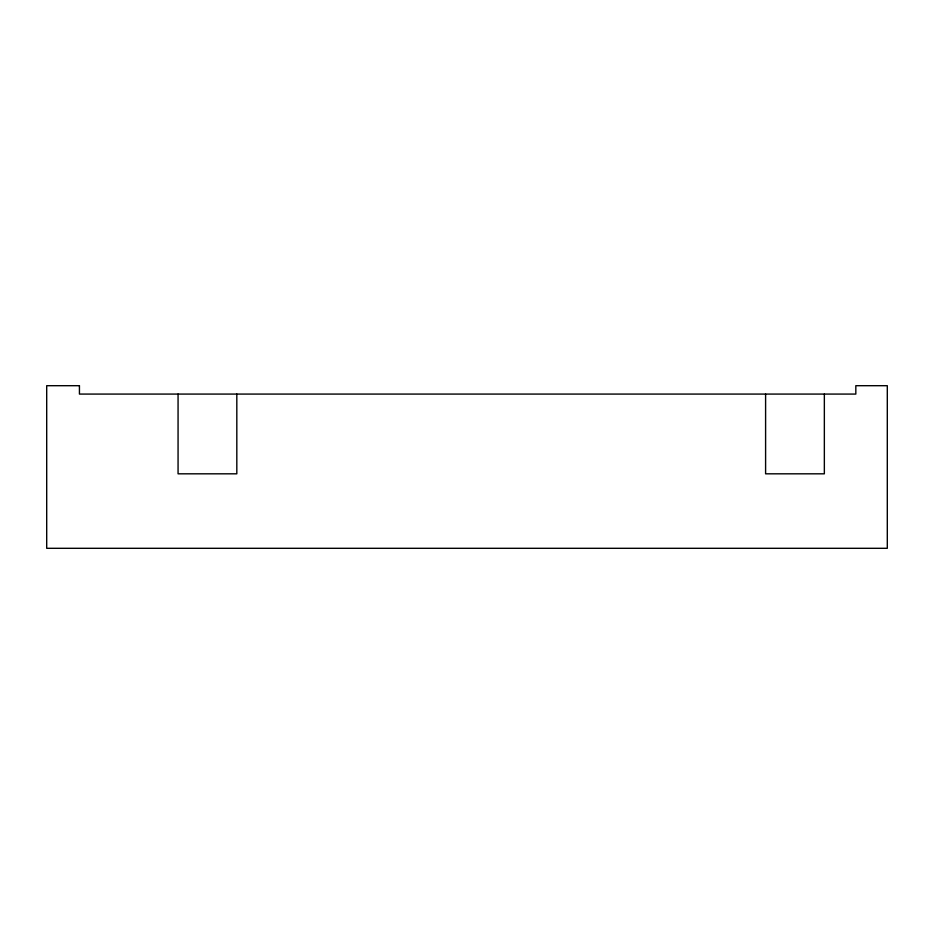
<?xml version="1.0" encoding="UTF-8"?>
<svg xmlns="http://www.w3.org/2000/svg" width="934" height="934" viewBox="0 0 934 934"><rect width="100%" height="100%" fill="white"/><g stroke="black" fill="none" stroke-linecap="round" stroke-linejoin="round"><path stroke-width="1.4" d="M824.348 394.078L824.348 473.818L765.6 473.818L765.6 394.078M236.816 394.078L236.816 473.818L178.067 473.818L178.067 394.078M79.437 385.695L46.7 385.695L46.7 548.305L887.3 548.305L887.3 385.695L855.824 385.695L855.824 394.078L79.437 394.078L79.437 385.695"/></g></svg>
